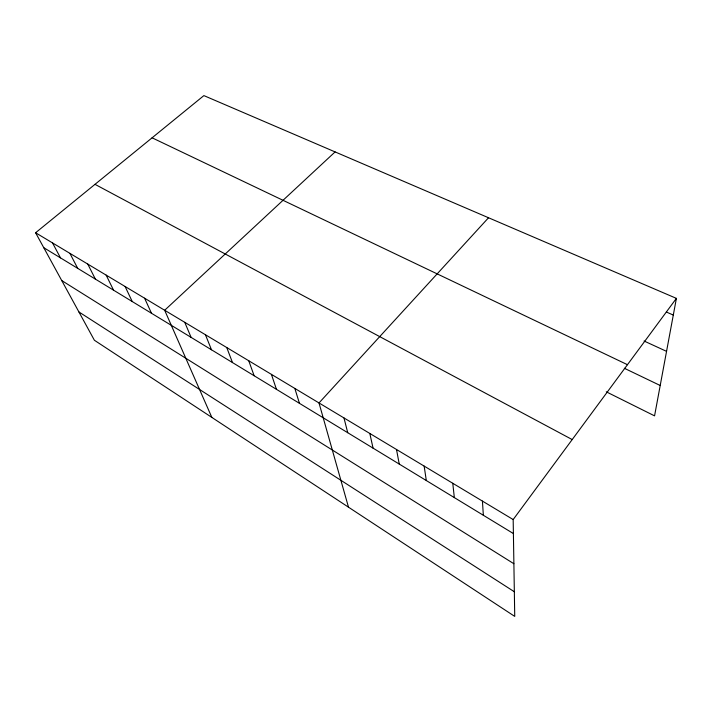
<?xml version="1.0" encoding="UTF-8"?>
<svg xmlns="http://www.w3.org/2000/svg" width="712" height="712" viewBox="0 0 712 712"><rect width="100%" height="100%" fill="white"/><g stroke="black" fill="none" stroke-linecap="round" stroke-linejoin="round"><path stroke-width="1.07" d="M676.4 298.373L513.174 519.555L514.74 616.396L94.385 340.247L35.6 232.753L203.881 95.604L676.4 298.373L654.559 415.861L606.277 391.814M488.53 217.756L319.003 402.947L348.488 507.175M335.094 151.914L164.668 310.263L211.847 417.41M666.361 312.016L673.294 315.06M644.066 341.012L666.548 351.354M152.092 137.816L627.459 364.695M624.353 368.282L660.202 385.495M95.008 184.337L572.199 439.571M35.6 232.753L513.174 519.555M43.77 247.696L513.405 533.564M61.748 280.564L513.886 563.735M78.907 311.945L514.34 591.752M52.51 242.899L60.502 257.877M69.892 253.338L77.697 268.344M87.763 264.072L95.372 279.104M106.159 275.126L113.546 290.167M125.09 286.491L132.245 301.55M144.581 298.195L151.487 313.262M184.746 322.322L191.101 337.372M205.439 334.738L211.491 349.788M226.754 347.545L232.486 362.568M248.746 360.753L254.131 375.74M271.423 374.37L276.443 389.322M294.83 388.432L299.449 403.33M343.985 417.944L347.723 432.709M369.804 433.448L373.061 448.133M396.504 449.486L399.245 464.073M424.147 466.084L426.319 480.556M452.77 483.27L454.336 497.608M482.424 501.088L483.35 515.266"/></g></svg>
